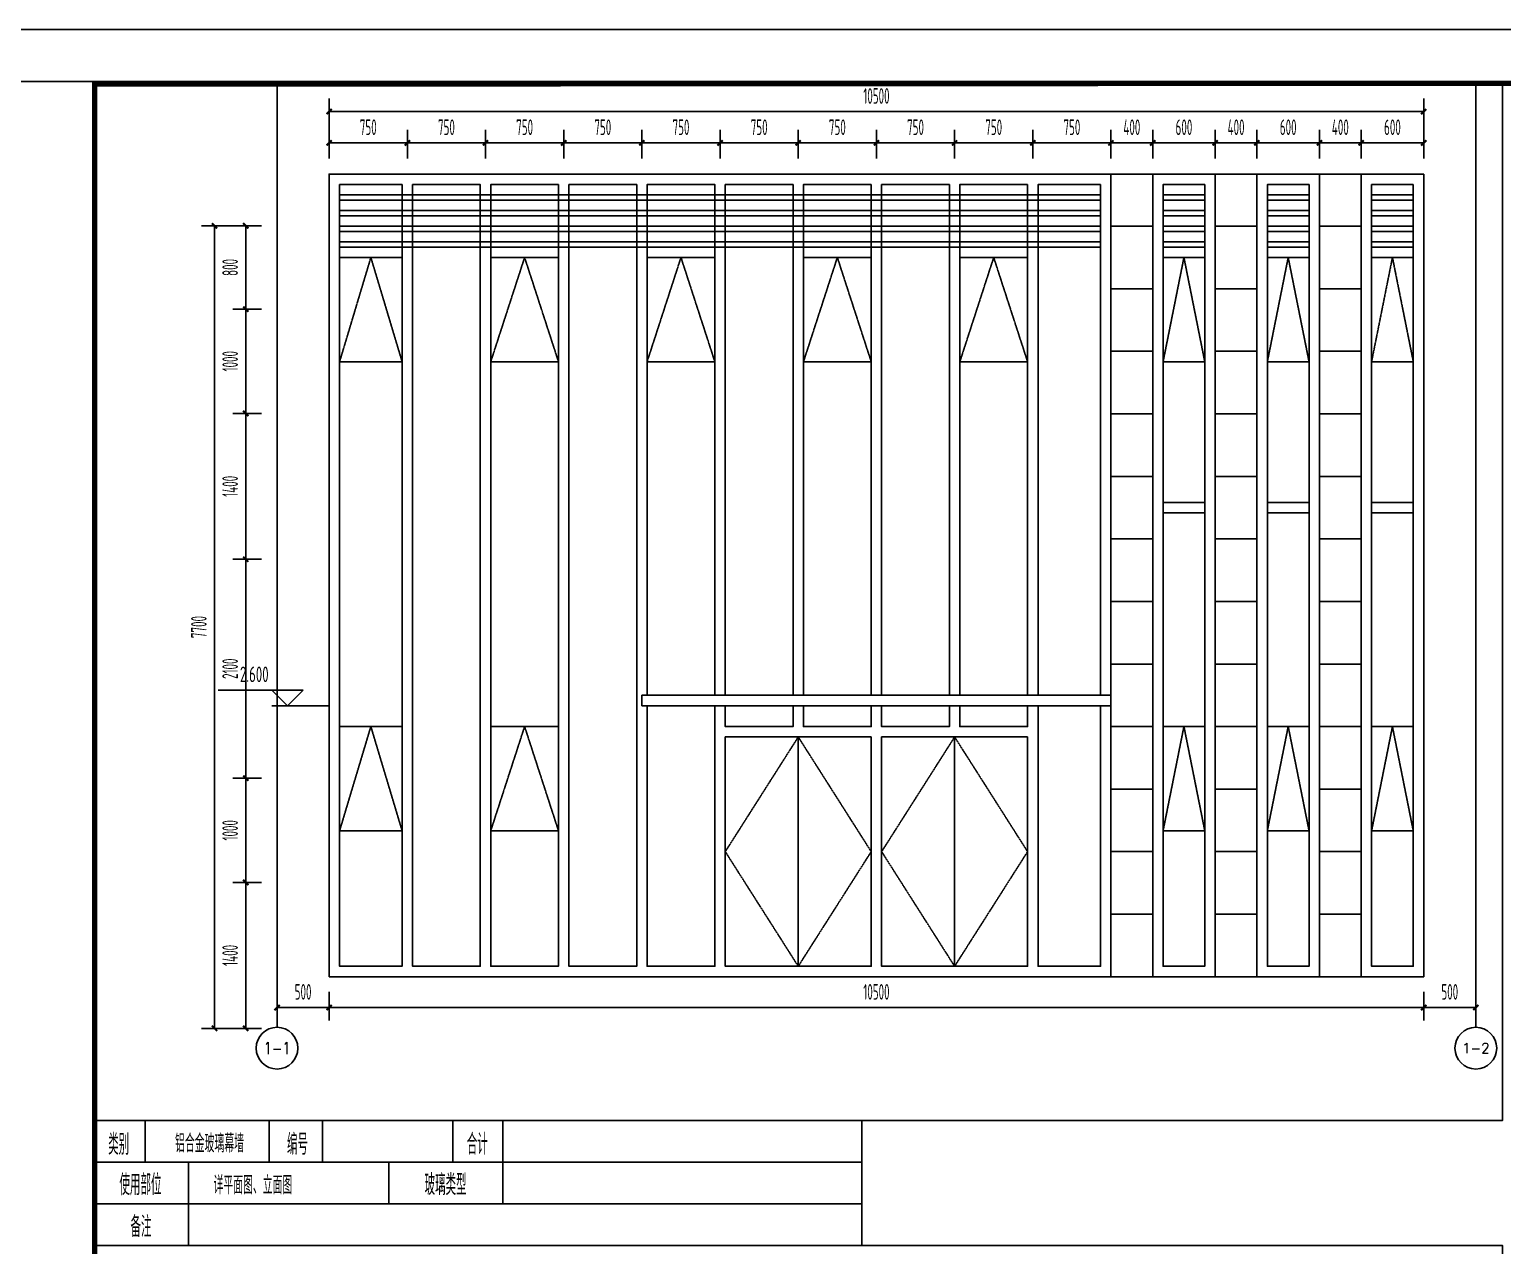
# Model space of a CAD drawing. Header units: millimetres. Extents: x 0 to 84100, y 0 to 29700.
# Drawn here: x 42675 to 56806, y 18033 to 29700 of the extents above; entities that cross this region are included whole.
import ezdxf
from ezdxf.enums import TextEntityAlignment as Align

# ---------------------------------------------------------------- set-up
doc = ezdxf.new("R2010")
doc.units = ezdxf.units.MM
doc.linetypes.add('DASH', pattern=[0.35, 0.25, -0.1])
doc.linetypes.add('DOTE', pattern=[2.42, 2, -0.2, 0.02, -0.2])
for name, color, linetype in [('A-ANNO-DIMS2', 94, 'Continuous'), ('A-ANNO-LEV1', 3, 'Continuous'), ('A-ANNO-SYMB', 3, 'Continuous'), ('A-AXIS', 1, 'Continuous'), ('A-AXIS-DIMS', 3, 'Continuous'), ('A-AXIS-TEXT', 7, 'Continuous'), ('A-DETL-LIN2', 7, 'Continuous'), ('A-ELEV-HATC', 8, 'Continuous'), ('A-FLOR-IDEN', 7, 'Continuous'), ('A-TEXT', 7, 'Continuous'), ('A-WALL-PATT', 252, 'Continuous'), ('A-WIN', 4, 'Continuous'), ('LAYER3', 7, 'Continuous'), ('TEXT', 7, 'Continuous'), ('TITLE', 15, 'Continuous')]:
    doc.layers.add(name, color=color, linetype=linetype)
doc.styles.add('_TCH_AXIS', font='COMPLEX', dxfattribs={"bigfont": 'GBCBIG'})
doc.styles.add('DIM_FONT', font='gbxwxt.shx', dxfattribs={"width": 0.6, "bigfont": 'gbhzfs.shx'})
doc.styles.add('DIM_FONT_T3', font='gbxwxt.shx', dxfattribs={"width": 0.6, "bigfont": 'gbhzfs.shx'})
doc.styles.add('GBstyle', font='gbxwxt.shx', dxfattribs={"width": 0.7, "bigfont": 'gbhzfs.shx'})
doc.dimstyles.new('DIMN50', dxfattribs={"dimscale": 0.5, "dimtxt": 300, "dimasz": 100, "dimexe": 250, "dimexo": 300, "dimgap": 150, "dimtad": 1, "dimdec": 0, "dimzin": 0, "dimdsep": 46, "dimtxsty": 'DIM_FONT', "dimblk": 'ARCHTICK', "dimcen": 0.09, "dimclrt": 7, "dimazin": 2, "dimtfac": 1, "dimtdec": 0, "dimtix": 1, "dimtmove": 2, "dimatfit": 3, "dimfxl": 1, "dimtolj": 1, "dimtzin": 0, "dimarcsym": 0})
doc.dimstyles.new('DIMN50$TCH&&50', dxfattribs={"dimtxt": 150, "dimasz": 50, "dimexe": 125, "dimexo": 150, "dimgap": 75, "dimtad": 1, "dimdec": 0, "dimzin": 0, "dimdsep": 46, "dimtxsty": 'DIM_FONT_T3', "dimblk": 'ARCHTICK', "dimcen": 0.09, "dimclrt": 7, "dimazin": 2, "dimtfac": 1, "dimtdec": 0, "dimtix": 1, "dimtmove": 2, "dimatfit": 3, "dimfxl": 1, "dimtolj": 1, "dimtzin": 0, "dimarcsym": 0})

# ---------------------------------------------------------------- blocks, each defined once
blk = doc.blocks.new('A$C3796090D')
at = {"layer": 'A-ANNO-LEV1'}
for p, q in [((815, 150), (0, 150)), ((665, 0), (515, 150)), ((665, 0), (815, 150)), ((515, 0), (1065, 0))]:
    blk.add_line(p, q, dxfattribs=at)
at = {"layer": 'A-FLOR-IDEN', "style": 'GBstyle', "width": 0.7}
blk.add_attdef('%%P0.000', (179, 226), '', height=150, dxfattribs=at)
blk = doc.blocks.new('_ArchTick')
at = {"color": 0, "linetype": 'ByBlock', "const_width": 0.4}
blk.add_lwpolyline([(-0.5, -0.5), (0.5, 0.5)], dxfattribs=at)
blk = doc.blocks.new('*D263')
at = {"layer": 'A-ANNO-DIMS2', "color": 0, "lineweight": -2, "ltscale": 10, "transparency": 16777216}
for p, q in [((44900, 21517), (44625, 21517)), ((44750, 20117), (44750, 21517)), ((44900, 20117), (44625, 20117))]:
    blk.add_line(p, q, dxfattribs=at)
at = {"layer": 'Defpoints', "color": 0, "ltscale": 10, "transparency": 16777216}
for p in [(44750, 21517), (45050, 21517), (45050, 20117)]:
    blk.add_point(p, dxfattribs=at)
at = {"layer": 'A-ANNO-DIMS2', "color": 0, "lineweight": -2, "ltscale": 10, "transparency": 16777216, "xscale": 50, "yscale": 50, "zscale": 50}
for p, rotation in [((44750, 21517), 90), ((44750, 20117), 270)]:
    blk.add_blockref('_ArchTick', p, dxfattribs=dict(at, rotation=rotation))
at = {"layer": 'A-ANNO-DIMS2', "color": 7, "ltscale": 10, "transparency": 16777216, "insert": (44600, 20817), "char_height": 150, "attachment_point": 5, "rotation": 90, "style": 'DIM_FONT'}
blk.add_mtext('\\A1;1400', dxfattribs=at)
blk = doc.blocks.new('*D264')
at = {"layer": 'A-ANNO-DIMS2', "color": 0, "lineweight": -2, "ltscale": 10, "transparency": 16777216}
for p, q in [((44900, 22517), (44625, 22517)), ((44750, 21517), (44750, 22517)), ((44900, 21517), (44625, 21517))]:
    blk.add_line(p, q, dxfattribs=at)
at = {"layer": 'Defpoints', "color": 0, "ltscale": 10, "transparency": 16777216}
for p in [(44750, 22517), (45050, 22517), (45050, 21517)]:
    blk.add_point(p, dxfattribs=at)
at = {"layer": 'A-ANNO-DIMS2', "color": 0, "lineweight": -2, "ltscale": 10, "transparency": 16777216, "xscale": 50, "yscale": 50, "zscale": 50}
for p, rotation in [((44750, 22517), 90), ((44750, 21517), 270)]:
    blk.add_blockref('_ArchTick', p, dxfattribs=dict(at, rotation=rotation))
at = {"layer": 'A-ANNO-DIMS2', "color": 7, "ltscale": 10, "transparency": 16777216, "insert": (44600, 22017), "char_height": 150, "attachment_point": 5, "rotation": 90, "style": 'DIM_FONT'}
blk.add_mtext('\\A1;1000', dxfattribs=at)
blk = doc.blocks.new('*D265')
at = {"layer": 'A-ANNO-DIMS2', "color": 0, "lineweight": -2, "ltscale": 10, "transparency": 16777216}
for p, q in [((44900, 24617), (44625, 24617)), ((44750, 22517), (44750, 24617)), ((44900, 22517), (44625, 22517))]:
    blk.add_line(p, q, dxfattribs=at)
at = {"layer": 'Defpoints', "color": 0, "ltscale": 10, "transparency": 16777216}
for p in [(44750, 24617), (45050, 24617), (45050, 22517)]:
    blk.add_point(p, dxfattribs=at)
at = {"layer": 'A-ANNO-DIMS2', "color": 0, "lineweight": -2, "ltscale": 10, "transparency": 16777216, "xscale": 50, "yscale": 50, "zscale": 50}
for p, rotation in [((44750, 24617), 90), ((44750, 22517), 270)]:
    blk.add_blockref('_ArchTick', p, dxfattribs=dict(at, rotation=rotation))
at = {"layer": 'A-ANNO-DIMS2', "color": 7, "ltscale": 10, "transparency": 16777216, "insert": (44600, 23567), "char_height": 150, "attachment_point": 5, "rotation": 90, "style": 'DIM_FONT'}
blk.add_mtext('\\A1;2100', dxfattribs=at)
blk = doc.blocks.new('*D266')
at = {"layer": 'A-ANNO-DIMS2', "color": 0, "lineweight": -2, "ltscale": 10, "transparency": 16777216}
for p, q in [((44900, 26017), (44625, 26017)), ((44750, 24617), (44750, 26017)), ((44900, 24617), (44625, 24617))]:
    blk.add_line(p, q, dxfattribs=at)
at = {"layer": 'Defpoints', "color": 0, "ltscale": 10, "transparency": 16777216}
for p in [(44750, 26017), (45050, 26017), (45050, 24617)]:
    blk.add_point(p, dxfattribs=at)
at = {"layer": 'A-ANNO-DIMS2', "color": 0, "lineweight": -2, "ltscale": 10, "transparency": 16777216, "xscale": 50, "yscale": 50, "zscale": 50}
for p, rotation in [((44750, 26017), 90), ((44750, 24617), 270)]:
    blk.add_blockref('_ArchTick', p, dxfattribs=dict(at, rotation=rotation))
at = {"layer": 'A-ANNO-DIMS2', "color": 7, "ltscale": 10, "transparency": 16777216, "insert": (44600, 25317), "char_height": 150, "attachment_point": 5, "rotation": 90, "style": 'DIM_FONT'}
blk.add_mtext('\\A1;1400', dxfattribs=at)
blk = doc.blocks.new('*D267')
at = {"layer": 'A-ANNO-DIMS2', "color": 0, "lineweight": -2, "ltscale": 10, "transparency": 16777216}
for p, q in [((44900, 27017), (44625, 27017)), ((44750, 26017), (44750, 27017)), ((44900, 26017), (44625, 26017))]:
    blk.add_line(p, q, dxfattribs=at)
at = {"layer": 'Defpoints', "color": 0, "ltscale": 10, "transparency": 16777216}
for p in [(44750, 27017), (45050, 27017), (45050, 26017)]:
    blk.add_point(p, dxfattribs=at)
at = {"layer": 'A-ANNO-DIMS2', "color": 0, "lineweight": -2, "ltscale": 10, "transparency": 16777216, "xscale": 50, "yscale": 50, "zscale": 50}
for p, rotation in [((44750, 27017), 90), ((44750, 26017), 270)]:
    blk.add_blockref('_ArchTick', p, dxfattribs=dict(at, rotation=rotation))
at = {"layer": 'A-ANNO-DIMS2', "color": 7, "ltscale": 10, "transparency": 16777216, "insert": (44600, 26517), "char_height": 150, "attachment_point": 5, "rotation": 90, "style": 'DIM_FONT'}
blk.add_mtext('\\A1;1000', dxfattribs=at)
blk = doc.blocks.new('*D268')
at = {"layer": 'A-ANNO-DIMS2', "color": 0, "lineweight": -2, "ltscale": 10, "transparency": 16777216}
for p, q in [((44900, 27817), (44625, 27817)), ((44750, 27017), (44750, 27817)), ((44900, 27017), (44625, 27017))]:
    blk.add_line(p, q, dxfattribs=at)
at = {"layer": 'Defpoints', "color": 0, "ltscale": 10, "transparency": 16777216}
for p in [(44750, 27817), (45050, 27817), (45050, 27017)]:
    blk.add_point(p, dxfattribs=at)
at = {"layer": 'A-ANNO-DIMS2', "color": 0, "lineweight": -2, "ltscale": 10, "transparency": 16777216, "xscale": 50, "yscale": 50, "zscale": 50}
for p, rotation in [((44750, 27817), 90), ((44750, 27017), 270)]:
    blk.add_blockref('_ArchTick', p, dxfattribs=dict(at, rotation=rotation))
at = {"layer": 'A-ANNO-DIMS2', "color": 7, "ltscale": 10, "transparency": 16777216, "insert": (44600, 27417), "char_height": 150, "attachment_point": 5, "rotation": 90, "style": 'DIM_FONT'}
blk.add_mtext('\\A1;800', dxfattribs=at)
blk = doc.blocks.new('*D269')
at = {"layer": 'A-ANNO-DIMS2', "color": 0, "lineweight": -2, "ltscale": 10, "transparency": 16777216}
for p, q in [((44900, 27817), (44325, 27817)), ((44450, 20117), (44450, 27817)), ((44900, 20117), (44325, 20117))]:
    blk.add_line(p, q, dxfattribs=at)
at = {"layer": 'Defpoints', "color": 0, "ltscale": 10, "transparency": 16777216}
for p in [(44450, 27817), (45050, 27817), (45050, 20117)]:
    blk.add_point(p, dxfattribs=at)
at = {"layer": 'A-ANNO-DIMS2', "color": 0, "lineweight": -2, "ltscale": 10, "transparency": 16777216, "xscale": 50, "yscale": 50, "zscale": 50}
for p, rotation in [((44450, 27817), 90), ((44450, 20117), 270)]:
    blk.add_blockref('_ArchTick', p, dxfattribs=dict(at, rotation=rotation))
at = {"layer": 'A-ANNO-DIMS2', "color": 7, "ltscale": 10, "transparency": 16777216, "insert": (44300, 23967), "char_height": 150, "attachment_point": 5, "rotation": 90, "style": 'DIM_FONT'}
blk.add_mtext('\\A1;7700', dxfattribs=at)
blk = doc.blocks.new('*D270')
at = {"layer": 'A-ANNO-DIMS2', "color": 0, "lineweight": -2, "ltscale": 10, "transparency": 16777216}
for p, q in [((55450, 28462), (55450, 28737)), ((56050, 28462), (56050, 28737)), ((56050, 28612), (55450, 28612))]:
    blk.add_line(p, q, dxfattribs=at)
at = {"layer": 'Defpoints', "color": 0, "ltscale": 10, "transparency": 16777216}
for p in [(55450, 28612), (55450, 28312), (56050, 28312)]:
    blk.add_point(p, dxfattribs=at)
at = {"layer": 'A-ANNO-DIMS2', "color": 0, "lineweight": -2, "ltscale": 10, "transparency": 16777216, "xscale": 50, "yscale": 50, "zscale": 50, "rotation": 180}
blk.add_blockref('_ArchTick', (55450, 28612), dxfattribs=at)
at = {"layer": 'A-ANNO-DIMS2', "color": 0, "lineweight": -2, "ltscale": 10, "transparency": 16777216, "xscale": 50, "yscale": 50, "zscale": 50}
blk.add_blockref('_ArchTick', (56050, 28612), dxfattribs=at)
at = {"layer": 'A-ANNO-DIMS2', "color": 7, "ltscale": 10, "transparency": 16777216, "insert": (55750, 28762), "char_height": 150, "attachment_point": 5, "style": 'DIM_FONT'}
blk.add_mtext('\\A1;600', dxfattribs=at)
blk = doc.blocks.new('*D271')
at = {"layer": 'A-ANNO-DIMS2', "color": 0, "lineweight": -2, "ltscale": 10, "transparency": 16777216}
for p, q in [((55050, 28462), (55050, 28737)), ((55450, 28462), (55450, 28737)), ((55450, 28612), (55050, 28612))]:
    blk.add_line(p, q, dxfattribs=at)
at = {"layer": 'Defpoints', "color": 0, "ltscale": 10, "transparency": 16777216}
for p in [(55050, 28612), (55050, 28312), (55450, 28312)]:
    blk.add_point(p, dxfattribs=at)
at = {"layer": 'A-ANNO-DIMS2', "color": 0, "lineweight": -2, "ltscale": 10, "transparency": 16777216, "xscale": 50, "yscale": 50, "zscale": 50, "rotation": 180}
blk.add_blockref('_ArchTick', (55050, 28612), dxfattribs=at)
at = {"layer": 'A-ANNO-DIMS2', "color": 0, "lineweight": -2, "ltscale": 10, "transparency": 16777216, "xscale": 50, "yscale": 50, "zscale": 50}
blk.add_blockref('_ArchTick', (55450, 28612), dxfattribs=at)
at = {"layer": 'A-ANNO-DIMS2', "color": 7, "ltscale": 10, "transparency": 16777216, "insert": (55250, 28762), "char_height": 150, "attachment_point": 5, "style": 'DIM_FONT'}
blk.add_mtext('\\A1;400', dxfattribs=at)
blk = doc.blocks.new('*D272')
at = {"layer": 'A-ANNO-DIMS2', "color": 0, "lineweight": -2, "ltscale": 10, "transparency": 16777216}
for p, q in [((54450, 28462), (54450, 28737)), ((55050, 28462), (55050, 28737)), ((55050, 28612), (54450, 28612))]:
    blk.add_line(p, q, dxfattribs=at)
at = {"layer": 'Defpoints', "color": 0, "ltscale": 10, "transparency": 16777216}
for p in [(54450, 28612), (54450, 28312), (55050, 28312)]:
    blk.add_point(p, dxfattribs=at)
at = {"layer": 'A-ANNO-DIMS2', "color": 0, "lineweight": -2, "ltscale": 10, "transparency": 16777216, "xscale": 50, "yscale": 50, "zscale": 50, "rotation": 180}
blk.add_blockref('_ArchTick', (54450, 28612), dxfattribs=at)
at = {"layer": 'A-ANNO-DIMS2', "color": 0, "lineweight": -2, "ltscale": 10, "transparency": 16777216, "xscale": 50, "yscale": 50, "zscale": 50}
blk.add_blockref('_ArchTick', (55050, 28612), dxfattribs=at)
at = {"layer": 'A-ANNO-DIMS2', "color": 7, "ltscale": 10, "transparency": 16777216, "insert": (54750, 28762), "char_height": 150, "attachment_point": 5, "style": 'DIM_FONT'}
blk.add_mtext('\\A1;600', dxfattribs=at)
blk = doc.blocks.new('*D273')
at = {"layer": 'A-ANNO-DIMS2', "color": 0, "lineweight": -2, "ltscale": 10, "transparency": 16777216}
for p, q in [((54050, 28462), (54050, 28737)), ((54450, 28462), (54450, 28737)), ((54450, 28612), (54050, 28612))]:
    blk.add_line(p, q, dxfattribs=at)
at = {"layer": 'Defpoints', "color": 0, "ltscale": 10, "transparency": 16777216}
for p in [(54050, 28612), (54050, 28312), (54450, 28312)]:
    blk.add_point(p, dxfattribs=at)
at = {"layer": 'A-ANNO-DIMS2', "color": 0, "lineweight": -2, "ltscale": 10, "transparency": 16777216, "xscale": 50, "yscale": 50, "zscale": 50, "rotation": 180}
blk.add_blockref('_ArchTick', (54050, 28612), dxfattribs=at)
at = {"layer": 'A-ANNO-DIMS2', "color": 0, "lineweight": -2, "ltscale": 10, "transparency": 16777216, "xscale": 50, "yscale": 50, "zscale": 50}
blk.add_blockref('_ArchTick', (54450, 28612), dxfattribs=at)
at = {"layer": 'A-ANNO-DIMS2', "color": 7, "ltscale": 10, "transparency": 16777216, "insert": (54250, 28762), "char_height": 150, "attachment_point": 5, "style": 'DIM_FONT'}
blk.add_mtext('\\A1;400', dxfattribs=at)
blk = doc.blocks.new('*D274')
at = {"layer": 'A-ANNO-DIMS2', "color": 0, "lineweight": -2, "ltscale": 10, "transparency": 16777216}
for p, q in [((53450, 28462), (53450, 28737)), ((54050, 28462), (54050, 28737)), ((54050, 28612), (53450, 28612))]:
    blk.add_line(p, q, dxfattribs=at)
at = {"layer": 'Defpoints', "color": 0, "ltscale": 10, "transparency": 16777216}
for p in [(53450, 28612), (53450, 28312), (54050, 28312)]:
    blk.add_point(p, dxfattribs=at)
at = {"layer": 'A-ANNO-DIMS2', "color": 0, "lineweight": -2, "ltscale": 10, "transparency": 16777216, "xscale": 50, "yscale": 50, "zscale": 50, "rotation": 180}
blk.add_blockref('_ArchTick', (53450, 28612), dxfattribs=at)
at = {"layer": 'A-ANNO-DIMS2', "color": 0, "lineweight": -2, "ltscale": 10, "transparency": 16777216, "xscale": 50, "yscale": 50, "zscale": 50}
blk.add_blockref('_ArchTick', (54050, 28612), dxfattribs=at)
at = {"layer": 'A-ANNO-DIMS2', "color": 7, "ltscale": 10, "transparency": 16777216, "insert": (53750, 28762), "char_height": 150, "attachment_point": 5, "style": 'DIM_FONT'}
blk.add_mtext('\\A1;600', dxfattribs=at)
blk = doc.blocks.new('*D275')
at = {"layer": 'A-ANNO-DIMS2', "color": 0, "lineweight": -2, "ltscale": 10, "transparency": 16777216}
for p, q in [((53050, 28462), (53050, 28737)), ((53450, 28462), (53450, 28737)), ((53450, 28612), (53050, 28612))]:
    blk.add_line(p, q, dxfattribs=at)
at = {"layer": 'Defpoints', "color": 0, "ltscale": 10, "transparency": 16777216}
for p in [(53050, 28612), (53050, 28312), (53450, 28312)]:
    blk.add_point(p, dxfattribs=at)
at = {"layer": 'A-ANNO-DIMS2', "color": 0, "lineweight": -2, "ltscale": 10, "transparency": 16777216, "xscale": 50, "yscale": 50, "zscale": 50, "rotation": 180}
blk.add_blockref('_ArchTick', (53050, 28612), dxfattribs=at)
at = {"layer": 'A-ANNO-DIMS2', "color": 0, "lineweight": -2, "ltscale": 10, "transparency": 16777216, "xscale": 50, "yscale": 50, "zscale": 50}
blk.add_blockref('_ArchTick', (53450, 28612), dxfattribs=at)
at = {"layer": 'A-ANNO-DIMS2', "color": 7, "ltscale": 10, "transparency": 16777216, "insert": (53250, 28762), "char_height": 150, "attachment_point": 5, "style": 'DIM_FONT'}
blk.add_mtext('\\A1;400', dxfattribs=at)
blk = doc.blocks.new('*D276')
at = {"layer": 'A-ANNO-DIMS2', "color": 0, "lineweight": -2, "ltscale": 10, "transparency": 16777216}
for p, q in [((52300, 28462), (52300, 28737)), ((53050, 28462), (53050, 28737)), ((53050, 28612), (52300, 28612))]:
    blk.add_line(p, q, dxfattribs=at)
at = {"layer": 'Defpoints', "color": 0, "ltscale": 10, "transparency": 16777216}
for p in [(52300, 28612), (52300, 28312), (53050, 28312)]:
    blk.add_point(p, dxfattribs=at)
at = {"layer": 'A-ANNO-DIMS2', "color": 0, "lineweight": -2, "ltscale": 10, "transparency": 16777216, "xscale": 50, "yscale": 50, "zscale": 50, "rotation": 180}
blk.add_blockref('_ArchTick', (52300, 28612), dxfattribs=at)
at = {"layer": 'A-ANNO-DIMS2', "color": 0, "lineweight": -2, "ltscale": 10, "transparency": 16777216, "xscale": 50, "yscale": 50, "zscale": 50}
blk.add_blockref('_ArchTick', (53050, 28612), dxfattribs=at)
at = {"layer": 'A-ANNO-DIMS2', "color": 7, "ltscale": 10, "transparency": 16777216, "insert": (52675, 28762), "char_height": 150, "attachment_point": 5, "style": 'DIM_FONT'}
blk.add_mtext('\\A1;750', dxfattribs=at)
blk = doc.blocks.new('*D277')
at = {"layer": 'A-ANNO-DIMS2', "color": 0, "lineweight": -2, "ltscale": 10, "transparency": 16777216}
for p, q in [((51550, 28462), (51550, 28737)), ((52300, 28462), (52300, 28737)), ((52300, 28612), (51550, 28612))]:
    blk.add_line(p, q, dxfattribs=at)
at = {"layer": 'Defpoints', "color": 0, "ltscale": 10, "transparency": 16777216}
for p in [(51550, 28612), (51550, 28312), (52300, 28312)]:
    blk.add_point(p, dxfattribs=at)
at = {"layer": 'A-ANNO-DIMS2', "color": 0, "lineweight": -2, "ltscale": 10, "transparency": 16777216, "xscale": 50, "yscale": 50, "zscale": 50, "rotation": 180}
blk.add_blockref('_ArchTick', (51550, 28612), dxfattribs=at)
at = {"layer": 'A-ANNO-DIMS2', "color": 0, "lineweight": -2, "ltscale": 10, "transparency": 16777216, "xscale": 50, "yscale": 50, "zscale": 50}
blk.add_blockref('_ArchTick', (52300, 28612), dxfattribs=at)
at = {"layer": 'A-ANNO-DIMS2', "color": 7, "ltscale": 10, "transparency": 16777216, "insert": (51925, 28762), "char_height": 150, "attachment_point": 5, "style": 'DIM_FONT'}
blk.add_mtext('\\A1;750', dxfattribs=at)
blk = doc.blocks.new('*D278')
at = {"layer": 'A-ANNO-DIMS2', "color": 0, "lineweight": -2, "ltscale": 10, "transparency": 16777216}
for p, q in [((50800, 28462), (50800, 28737)), ((51550, 28462), (51550, 28737)), ((51550, 28612), (50800, 28612))]:
    blk.add_line(p, q, dxfattribs=at)
at = {"layer": 'Defpoints', "color": 0, "ltscale": 10, "transparency": 16777216}
for p in [(50800, 28612), (50800, 28312), (51550, 28312)]:
    blk.add_point(p, dxfattribs=at)
at = {"layer": 'A-ANNO-DIMS2', "color": 0, "lineweight": -2, "ltscale": 10, "transparency": 16777216, "xscale": 50, "yscale": 50, "zscale": 50, "rotation": 180}
blk.add_blockref('_ArchTick', (50800, 28612), dxfattribs=at)
at = {"layer": 'A-ANNO-DIMS2', "color": 0, "lineweight": -2, "ltscale": 10, "transparency": 16777216, "xscale": 50, "yscale": 50, "zscale": 50}
blk.add_blockref('_ArchTick', (51550, 28612), dxfattribs=at)
at = {"layer": 'A-ANNO-DIMS2', "color": 7, "ltscale": 10, "transparency": 16777216, "insert": (51175, 28762), "char_height": 150, "attachment_point": 5, "style": 'DIM_FONT'}
blk.add_mtext('\\A1;750', dxfattribs=at)
blk = doc.blocks.new('*D279')
at = {"layer": 'A-ANNO-DIMS2', "color": 0, "lineweight": -2, "ltscale": 10, "transparency": 16777216}
for p, q in [((50050, 28462), (50050, 28737)), ((50800, 28462), (50800, 28737)), ((50800, 28612), (50050, 28612))]:
    blk.add_line(p, q, dxfattribs=at)
at = {"layer": 'Defpoints', "color": 0, "ltscale": 10, "transparency": 16777216}
for p in [(50050, 28612), (50050, 28312), (50800, 28312)]:
    blk.add_point(p, dxfattribs=at)
at = {"layer": 'A-ANNO-DIMS2', "color": 0, "lineweight": -2, "ltscale": 10, "transparency": 16777216, "xscale": 50, "yscale": 50, "zscale": 50, "rotation": 180}
blk.add_blockref('_ArchTick', (50050, 28612), dxfattribs=at)
at = {"layer": 'A-ANNO-DIMS2', "color": 0, "lineweight": -2, "ltscale": 10, "transparency": 16777216, "xscale": 50, "yscale": 50, "zscale": 50}
blk.add_blockref('_ArchTick', (50800, 28612), dxfattribs=at)
at = {"layer": 'A-ANNO-DIMS2', "color": 7, "ltscale": 10, "transparency": 16777216, "insert": (50425, 28762), "char_height": 150, "attachment_point": 5, "style": 'DIM_FONT'}
blk.add_mtext('\\A1;750', dxfattribs=at)
blk = doc.blocks.new('*D280')
at = {"layer": 'A-ANNO-DIMS2', "color": 0, "lineweight": -2, "ltscale": 10, "transparency": 16777216}
for p, q in [((49300, 28462), (49300, 28737)), ((50050, 28462), (50050, 28737)), ((50050, 28612), (49300, 28612))]:
    blk.add_line(p, q, dxfattribs=at)
at = {"layer": 'Defpoints', "color": 0, "ltscale": 10, "transparency": 16777216}
for p in [(49300, 28612), (49300, 28312), (50050, 28312)]:
    blk.add_point(p, dxfattribs=at)
at = {"layer": 'A-ANNO-DIMS2', "color": 0, "lineweight": -2, "ltscale": 10, "transparency": 16777216, "xscale": 50, "yscale": 50, "zscale": 50, "rotation": 180}
blk.add_blockref('_ArchTick', (49300, 28612), dxfattribs=at)
at = {"layer": 'A-ANNO-DIMS2', "color": 0, "lineweight": -2, "ltscale": 10, "transparency": 16777216, "xscale": 50, "yscale": 50, "zscale": 50}
blk.add_blockref('_ArchTick', (50050, 28612), dxfattribs=at)
at = {"layer": 'A-ANNO-DIMS2', "color": 7, "ltscale": 10, "transparency": 16777216, "insert": (49675, 28762), "char_height": 150, "attachment_point": 5, "style": 'DIM_FONT'}
blk.add_mtext('\\A1;750', dxfattribs=at)
blk = doc.blocks.new('*D281')
at = {"layer": 'A-ANNO-DIMS2', "color": 0, "lineweight": -2, "ltscale": 10, "transparency": 16777216}
for p, q in [((48550, 28462), (48550, 28737)), ((49300, 28462), (49300, 28737)), ((49300, 28612), (48550, 28612))]:
    blk.add_line(p, q, dxfattribs=at)
at = {"layer": 'Defpoints', "color": 0, "ltscale": 10, "transparency": 16777216}
for p in [(48550, 28612), (48550, 28312), (49300, 28312)]:
    blk.add_point(p, dxfattribs=at)
at = {"layer": 'A-ANNO-DIMS2', "color": 0, "lineweight": -2, "ltscale": 10, "transparency": 16777216, "xscale": 50, "yscale": 50, "zscale": 50, "rotation": 180}
blk.add_blockref('_ArchTick', (48550, 28612), dxfattribs=at)
at = {"layer": 'A-ANNO-DIMS2', "color": 0, "lineweight": -2, "ltscale": 10, "transparency": 16777216, "xscale": 50, "yscale": 50, "zscale": 50}
blk.add_blockref('_ArchTick', (49300, 28612), dxfattribs=at)
at = {"layer": 'A-ANNO-DIMS2', "color": 7, "ltscale": 10, "transparency": 16777216, "insert": (48925, 28762), "char_height": 150, "attachment_point": 5, "style": 'DIM_FONT'}
blk.add_mtext('\\A1;750', dxfattribs=at)
blk = doc.blocks.new('*D282')
at = {"layer": 'A-ANNO-DIMS2', "color": 0, "lineweight": -2, "ltscale": 10, "transparency": 16777216}
for p, q in [((47800, 28462), (47800, 28737)), ((48550, 28462), (48550, 28737)), ((48550, 28612), (47800, 28612))]:
    blk.add_line(p, q, dxfattribs=at)
at = {"layer": 'Defpoints', "color": 0, "ltscale": 10, "transparency": 16777216}
for p in [(47800, 28612), (47800, 28312), (48550, 28312)]:
    blk.add_point(p, dxfattribs=at)
at = {"layer": 'A-ANNO-DIMS2', "color": 0, "lineweight": -2, "ltscale": 10, "transparency": 16777216, "xscale": 50, "yscale": 50, "zscale": 50, "rotation": 180}
blk.add_blockref('_ArchTick', (47800, 28612), dxfattribs=at)
at = {"layer": 'A-ANNO-DIMS2', "color": 0, "lineweight": -2, "ltscale": 10, "transparency": 16777216, "xscale": 50, "yscale": 50, "zscale": 50}
blk.add_blockref('_ArchTick', (48550, 28612), dxfattribs=at)
at = {"layer": 'A-ANNO-DIMS2', "color": 7, "ltscale": 10, "transparency": 16777216, "insert": (48175, 28762), "char_height": 150, "attachment_point": 5, "style": 'DIM_FONT'}
blk.add_mtext('\\A1;750', dxfattribs=at)
blk = doc.blocks.new('*D283')
at = {"layer": 'A-ANNO-DIMS2', "color": 0, "lineweight": -2, "ltscale": 10, "transparency": 16777216}
for p, q in [((47050, 28462), (47050, 28737)), ((47800, 28462), (47800, 28737)), ((47800, 28612), (47050, 28612))]:
    blk.add_line(p, q, dxfattribs=at)
at = {"layer": 'Defpoints', "color": 0, "ltscale": 10, "transparency": 16777216}
for p in [(47050, 28612), (47050, 28312), (47800, 28312)]:
    blk.add_point(p, dxfattribs=at)
at = {"layer": 'A-ANNO-DIMS2', "color": 0, "lineweight": -2, "ltscale": 10, "transparency": 16777216, "xscale": 50, "yscale": 50, "zscale": 50, "rotation": 180}
blk.add_blockref('_ArchTick', (47050, 28612), dxfattribs=at)
at = {"layer": 'A-ANNO-DIMS2', "color": 0, "lineweight": -2, "ltscale": 10, "transparency": 16777216, "xscale": 50, "yscale": 50, "zscale": 50}
blk.add_blockref('_ArchTick', (47800, 28612), dxfattribs=at)
at = {"layer": 'A-ANNO-DIMS2', "color": 7, "ltscale": 10, "transparency": 16777216, "insert": (47425, 28762), "char_height": 150, "attachment_point": 5, "style": 'DIM_FONT'}
blk.add_mtext('\\A1;750', dxfattribs=at)
blk = doc.blocks.new('*D284')
at = {"layer": 'A-ANNO-DIMS2', "color": 0, "lineweight": -2, "ltscale": 10, "transparency": 16777216}
for p, q in [((46300, 28462), (46300, 28737)), ((47050, 28462), (47050, 28737)), ((47050, 28612), (46300, 28612))]:
    blk.add_line(p, q, dxfattribs=at)
at = {"layer": 'Defpoints', "color": 0, "ltscale": 10, "transparency": 16777216}
for p in [(46300, 28612), (46300, 28312), (47050, 28312)]:
    blk.add_point(p, dxfattribs=at)
at = {"layer": 'A-ANNO-DIMS2', "color": 0, "lineweight": -2, "ltscale": 10, "transparency": 16777216, "xscale": 50, "yscale": 50, "zscale": 50, "rotation": 180}
blk.add_blockref('_ArchTick', (46300, 28612), dxfattribs=at)
at = {"layer": 'A-ANNO-DIMS2', "color": 0, "lineweight": -2, "ltscale": 10, "transparency": 16777216, "xscale": 50, "yscale": 50, "zscale": 50}
blk.add_blockref('_ArchTick', (47050, 28612), dxfattribs=at)
at = {"layer": 'A-ANNO-DIMS2', "color": 7, "ltscale": 10, "transparency": 16777216, "insert": (46675, 28762), "char_height": 150, "attachment_point": 5, "style": 'DIM_FONT'}
blk.add_mtext('\\A1;750', dxfattribs=at)
blk = doc.blocks.new('*D285')
at = {"layer": 'A-ANNO-DIMS2', "color": 0, "lineweight": -2, "ltscale": 10, "transparency": 16777216}
for p, q in [((45550, 28462), (45550, 28737)), ((46300, 28462), (46300, 28737)), ((46300, 28612), (45550, 28612))]:
    blk.add_line(p, q, dxfattribs=at)
at = {"layer": 'Defpoints', "color": 0, "ltscale": 10, "transparency": 16777216}
for p in [(45550, 28612), (45550, 28312), (46300, 28312)]:
    blk.add_point(p, dxfattribs=at)
at = {"layer": 'A-ANNO-DIMS2', "color": 0, "lineweight": -2, "ltscale": 10, "transparency": 16777216, "xscale": 50, "yscale": 50, "zscale": 50, "rotation": 180}
blk.add_blockref('_ArchTick', (45550, 28612), dxfattribs=at)
at = {"layer": 'A-ANNO-DIMS2', "color": 0, "lineweight": -2, "ltscale": 10, "transparency": 16777216, "xscale": 50, "yscale": 50, "zscale": 50}
blk.add_blockref('_ArchTick', (46300, 28612), dxfattribs=at)
at = {"layer": 'A-ANNO-DIMS2', "color": 7, "ltscale": 10, "transparency": 16777216, "insert": (45925, 28762), "char_height": 150, "attachment_point": 5, "style": 'DIM_FONT'}
blk.add_mtext('\\A1;750', dxfattribs=at)
blk = doc.blocks.new('*D286')
at = {"layer": 'A-ANNO-DIMS2', "color": 0, "lineweight": -2, "ltscale": 10, "transparency": 16777216}
for p, q in [((45550, 28462), (45550, 29037)), ((56050, 28462), (56050, 29037)), ((56050, 28912), (45550, 28912))]:
    blk.add_line(p, q, dxfattribs=at)
at = {"layer": 'Defpoints', "color": 0, "ltscale": 10, "transparency": 16777216}
for p in [(45550, 28912), (45550, 28312), (56050, 28312)]:
    blk.add_point(p, dxfattribs=at)
at = {"layer": 'A-ANNO-DIMS2', "color": 0, "lineweight": -2, "ltscale": 10, "transparency": 16777216, "xscale": 50, "yscale": 50, "zscale": 50, "rotation": 180}
blk.add_blockref('_ArchTick', (45550, 28912), dxfattribs=at)
at = {"layer": 'A-ANNO-DIMS2', "color": 0, "lineweight": -2, "ltscale": 10, "transparency": 16777216, "xscale": 50, "yscale": 50, "zscale": 50}
blk.add_blockref('_ArchTick', (56050, 28912), dxfattribs=at)
at = {"layer": 'A-ANNO-DIMS2', "color": 7, "ltscale": 10, "transparency": 16777216, "insert": (50800, 29062), "char_height": 150, "attachment_point": 5, "style": 'DIM_FONT'}
blk.add_mtext('\\A1;10500', dxfattribs=at)
blk = doc.blocks.new('MQBS')
at = {"layer": 'A-ANNO-SYMB'}
for p, q in [((0, 2400), (14720, 2400)), ((0, 2400), (0, 0)), ((14720, 2400), (14720, 0)), ((0, 0), (14720, 0))]:
    blk.add_line(p, q, dxfattribs=at)
at = {"layer": 'LAYER3'}
for p, q in [((968, 2400), (968, 1600)), ((3350, 1600), (3350, 2400)), ((4373, 1600), (4373, 2400)), ((6874, 1600), (6874, 2400)), ((7833, 1599), (7833, 2400)), ((0, 1600), (14720, 1600)), ((1800, 1600), (1800, 800)), ((5642, 800), (5642, 1600)), ((7833, 1600), (7833, 800)), ((0, 800), (14720, 800)), ((1800, 800), (1800, 0))]:
    blk.add_line(p, q, dxfattribs=at)
at = {"layer": 'A-TEXT', "style": 'GBstyle', "width": 0.6}
for s, p in [('铝合金玻璃幕墙', (2205, 1785)), ('详平面图、立面图', (3037, 985))]:
    blk.add_text(s, height=350, dxfattribs=at).set_placement(p, align=Align.CENTER)
at = {"layer": 'TEXT', "color": 3, "style": 'GBstyle', "width": 0.7}
for s, p in [('类别', (461, 1742)), ('编号', (3893, 1742)), ('合计', (7342, 1742)), ('使用部位', (879, 967)), ('玻璃类型', (6734, 967)), ('备注', (890, 161))]:
    blk.add_text(s, height=400, dxfattribs=at).set_placement(p, align=Align.CENTER)
blk = doc.blocks.new('备注2')
at = {"layer": 'TITLE'}
blk.add_lwpolyline([(560286, 307510), (562036, 307510), (562036, 250110), (560286, 250110)], close=True, dxfattribs=at)
blk = doc.blocks.new('A1')
at = {"layer": 'TITLE'}
for points in [[(0, 0), (0, 59400), (-84100, 59400), (-84100, 0)], [(-81600, 58350), (-950, 58450), (-950, 950), (-81600, 1000)], [(-81600, 58350), (-1050, 58350), (-1050, 1050), (-81600, 1000)]]:
    blk.add_lwpolyline(points, close=True, dxfattribs=at)
at = {"layer": 'TITLE', "const_width": 100}
blk.add_lwpolyline([(-1000, 58400), (-81600, 58350), (-81600, 1000), (-1000, 1000)], close=True, dxfattribs=at)
at = {"layer": 'TITLE'}
blk.add_blockref('备注2', (-643636, -249110), dxfattribs=at)
blk = doc.blocks.new('*D372')
at = {"layer": 'A-ANNO-DIMS2', "color": 0, "lineweight": -2, "ltscale": 10, "transparency": 16777216}
for p, q in [((45050, 20467), (45050, 20192)), ((45550, 20467), (45550, 20192)), ((45050, 20317), (45550, 20317))]:
    blk.add_line(p, q, dxfattribs=at)
at = {"layer": 'Defpoints', "color": 0, "ltscale": 10, "transparency": 16777216}
for p in [(45050, 20617), (45550, 20617), (45550, 20317)]:
    blk.add_point(p, dxfattribs=at)
at = {"layer": 'A-ANNO-DIMS2', "color": 0, "lineweight": -2, "ltscale": 10, "transparency": 16777216, "xscale": 50, "yscale": 50, "zscale": 50, "rotation": 180}
blk.add_blockref('_ArchTick', (45050, 20317), dxfattribs=at)
at = {"layer": 'A-ANNO-DIMS2', "color": 0, "lineweight": -2, "ltscale": 10, "transparency": 16777216, "xscale": 50, "yscale": 50, "zscale": 50}
blk.add_blockref('_ArchTick', (45550, 20317), dxfattribs=at)
at = {"layer": 'A-ANNO-DIMS2', "color": 7, "ltscale": 10, "transparency": 16777216, "insert": (45300, 20467), "char_height": 150, "attachment_point": 5, "style": 'DIM_FONT_T3'}
blk.add_mtext('\\A1;500', dxfattribs=at)
blk = doc.blocks.new('*D373')
at = {"layer": 'A-ANNO-DIMS2', "color": 0, "lineweight": -2, "ltscale": 10, "transparency": 16777216}
for p, q in [((45550, 20467), (45550, 20192)), ((56050, 20467), (56050, 20192)), ((45550, 20317), (56050, 20317))]:
    blk.add_line(p, q, dxfattribs=at)
at = {"layer": 'Defpoints', "color": 0, "ltscale": 10, "transparency": 16777216}
for p in [(45550, 20617), (56050, 20617), (56050, 20317)]:
    blk.add_point(p, dxfattribs=at)
at = {"layer": 'A-ANNO-DIMS2', "color": 0, "lineweight": -2, "ltscale": 10, "transparency": 16777216, "xscale": 50, "yscale": 50, "zscale": 50, "rotation": 180}
blk.add_blockref('_ArchTick', (45550, 20317), dxfattribs=at)
at = {"layer": 'A-ANNO-DIMS2', "color": 0, "lineweight": -2, "ltscale": 10, "transparency": 16777216, "xscale": 50, "yscale": 50, "zscale": 50}
blk.add_blockref('_ArchTick', (56050, 20317), dxfattribs=at)
at = {"layer": 'A-ANNO-DIMS2', "color": 7, "ltscale": 10, "transparency": 16777216, "insert": (50800, 20467), "char_height": 150, "attachment_point": 5, "style": 'DIM_FONT_T3'}
blk.add_mtext('\\A1;10500', dxfattribs=at)
blk = doc.blocks.new('*D374')
at = {"layer": 'A-ANNO-DIMS2', "color": 0, "lineweight": -2, "ltscale": 10, "transparency": 16777216}
for p, q in [((56050, 20467), (56050, 20192)), ((56550, 20467), (56550, 20192)), ((56050, 20317), (56550, 20317))]:
    blk.add_line(p, q, dxfattribs=at)
at = {"layer": 'Defpoints', "color": 0, "ltscale": 10, "transparency": 16777216}
for p in [(56050, 20617), (56550, 20617), (56550, 20317)]:
    blk.add_point(p, dxfattribs=at)
at = {"layer": 'A-ANNO-DIMS2', "color": 0, "lineweight": -2, "ltscale": 10, "transparency": 16777216, "xscale": 50, "yscale": 50, "zscale": 50, "rotation": 180}
blk.add_blockref('_ArchTick', (56050, 20317), dxfattribs=at)
at = {"layer": 'A-ANNO-DIMS2', "color": 0, "lineweight": -2, "ltscale": 10, "transparency": 16777216, "xscale": 50, "yscale": 50, "zscale": 50}
blk.add_blockref('_ArchTick', (56550, 20317), dxfattribs=at)
at = {"layer": 'A-ANNO-DIMS2', "color": 7, "ltscale": 10, "transparency": 16777216, "insert": (56300, 20467), "char_height": 150, "attachment_point": 5, "style": 'DIM_FONT_T3'}
blk.add_mtext('\\A1;500', dxfattribs=at)

msp = doc.modelspace()

# ---------------------------------------------------------------- linework, layer by layer
at = {"layer": 'A-AXIS', "linetype": 'DOTE', "ltscale": 5}
for p, q in [((45050, 21136), (45050, 29200)), ((56550, 21136), (56550, 29200))]:
    msp.add_line(p, q, dxfattribs=at)
at = {"layer": 'A-AXIS-DIMS'}
for p, q in [((45050, 21136), (45050, 20126.9)), ((56550, 21136), (56550, 20126.9))]:
    msp.add_line(p, q, dxfattribs=at)
for centre in [(45050, 19926.9), (56550, 19926.9)]:
    msp.add_circle(centre, 200, dxfattribs=at)
at = {"layer": 'A-DETL-LIN2'}
for points in [[(43300, 29200), (56806.2, 29200), (56806.2, 19233.3), (43300, 19233.3)], [(43300, 18033.3), (56806.2, 18033.3), (56806.2, 7556.2), (43300, 7556.2)]]:
    msp.add_lwpolyline(points, close=True, dxfattribs=at)
at = {"layer": 'A-ELEV-HATC'}
for p, q in [((53450, 28312.3), (53050, 28312.3)), ((54450, 28312.3), (54050, 28312.3)), ((55450, 28312.3), (55050, 28312.3)), ((53450, 27812.3), (53050, 27812.3)), ((54450, 27812.3), (54050, 27812.3)), ((55450, 27812.3), (55050, 27812.3)), ((53450, 27212.3), (53050, 27212.3)), ((54450, 27212.3), (54050, 27212.3)), ((55450, 27212.3), (55050, 27212.3)), ((53450, 26612.3), (53050, 26612.3)), ((54450, 26612.3), (54050, 26612.3)), ((55450, 26612.3), (55050, 26612.3)), ((53450, 26012.3), (53050, 26012.3)), ((54450, 26012.3), (54050, 26012.3)), ((55450, 26012.3), (55050, 26012.3)), ((53450, 25412.3), (53050, 25412.3)), ((54450, 25412.3), (54050, 25412.3)), ((55450, 25412.3), (55050, 25412.3)), ((53450, 24812.3), (53050, 24812.3)), ((54450, 24812.3), (54050, 24812.3)), ((55450, 24812.3), (55050, 24812.3)), ((53450, 24212.3), (53050, 24212.3)), ((54450, 24212.3), (54050, 24212.3)), ((55450, 24212.3), (55050, 24212.3)), ((53450, 23612.3), (53050, 23612.3)), ((54450, 23612.3), (54050, 23612.3)), ((55450, 23612.3), (55050, 23612.3)), ((53450, 23012.3), (53050, 23012.3)), ((54450, 23012.3), (54050, 23012.3)), ((55450, 23012.3), (55050, 23012.3)), ((53450, 22412.3), (53050, 22412.3)), ((54450, 22412.3), (54050, 22412.3)), ((55450, 22412.3), (55050, 22412.3)), ((53450, 21812.3), (53050, 21812.3)), ((54450, 21812.3), (54050, 21812.3)), ((55450, 21812.3), (55050, 21812.3)), ((53450, 21212.3), (53050, 21212.3)), ((54450, 21212.3), (54050, 21212.3)), ((55450, 21212.3), (55050, 21212.3)), ((53450, 20612.3), (53050, 20612.3)), ((54450, 20612.3), (54050, 20612.3)), ((55450, 20612.3), (55050, 20612.3))]:
    msp.add_line(p, q, dxfattribs=at)
at = {"layer": 'A-WIN'}
for p, q in [((53950, 25162.3), (53550, 25162.3)), ((54950, 25162.3), (54550, 25162.3)), ((55950, 25162.3), (55550, 25162.3)), ((53950, 25062.3), (53550, 25062.3)), ((54950, 25062.3), (54550, 25062.3)), ((55950, 25062.3), (55550, 25062.3)), ((50050, 22912.3), (50050, 20712.3)), ((51550, 22912.3), (51550, 20712.3))]:
    msp.add_line(p, q, dxfattribs=at)
for points in [[(45550, 20612.3), (53050, 20612.3), (53050, 28312.3), (45550, 28312.3), (45550, 20612.3)], [(46250, 23312.3), (46250, 28212.3), (45650, 28212.3), (45650, 23312.3), (45650, 20712.3), (46250, 20712.3), (46250, 23312.3)], [(46350, 23312.3), (46350, 20712.3), (47000, 20712.3), (47000, 23312.3), (47000, 28212.3), (46350, 28212.3), (46350, 23312.3)], [(47100, 23312.3), (47100, 20712.3), (47750, 20712.3), (47750, 23312.3), (47750, 28212.3), (47100, 28212.3), (47100, 23312.3)], [(49250, 23312.3), (49250, 28212.3), (48600, 28212.3), (48600, 23312.3)], [(50000, 23312.3), (50000, 28212.3), (49350, 28212.3), (49350, 23312.3)], [(48600, 23212.3), (48600, 20712.3), (49250, 20712.3), (49250, 23212.3)], [(49350, 23212.3), (49350, 23012.3), (50000, 23012.3), (50000, 23212.3)], [(50100, 23212.3), (50100, 23012.3), (50750, 23012.3), (50750, 23212.3)], [(50850, 23212.3), (50850, 23012.3), (51500, 23012.3), (51500, 23212.3)], [(51600, 23212.3), (51600, 23012.3), (52250, 23012.3), (52250, 23212.3)], [(52350, 23212.3), (52350, 20712.3), (52950, 20712.3), (52950, 23212.3)]]:
    msp.add_lwpolyline(points, dxfattribs=at)
for points in [[(54050, 28312.3), (53450, 28312.3), (53450, 20612.3), (54050, 20612.3)], [(55050, 28312.3), (54450, 28312.3), (54450, 20612.3), (55050, 20612.3)], [(56050, 28312.3), (55450, 28312.3), (55450, 20612.3), (56050, 20612.3)], [(47850, 23212.3), (47850, 20712.3), (48500, 20712.3), (48500, 23212.3), (48500, 28212.3), (47850, 28212.3)], [(50750, 28212.3), (50100, 28212.3), (50100, 23312.3), (50750, 23312.3)], [(51500, 28212.3), (50850, 28212.3), (50850, 23312.3), (51500, 23312.3)], [(52250, 28212.3), (51600, 28212.3), (51600, 23312.3), (52250, 23312.3)], [(52950, 28212.3), (52350, 28212.3), (52350, 23312.3), (52950, 23312.3)], [(53950, 28212.3), (53550, 28212.3), (53550, 20712.3), (53950, 20712.3)], [(54950, 28212.3), (54550, 28212.3), (54550, 20712.3), (54950, 20712.3)], [(55950, 28212.3), (55550, 28212.3), (55550, 20712.3), (55950, 20712.3)], [(52950, 28112.3), (45650, 28112.3), (45650, 28062.3), (52950, 28062.3)], [(53950, 28112.3), (53550, 28112.3), (53550, 28062.3), (53950, 28062.3)], [(54950, 28112.3), (54550, 28112.3), (54550, 28062.3), (54950, 28062.3)], [(55950, 28112.3), (55550, 28112.3), (55550, 28062.3), (55950, 28062.3)], [(52950, 27962.3), (45650, 27962.3), (45650, 27912.3), (52950, 27912.3)], [(53950, 27962.3), (53550, 27962.3), (53550, 27912.3), (53950, 27912.3)], [(54950, 27962.3), (54550, 27962.3), (54550, 27912.3), (54950, 27912.3)], [(55950, 27962.3), (55550, 27962.3), (55550, 27912.3), (55950, 27912.3)], [(52950, 27812.3), (45650, 27812.3), (45650, 27762.3), (52950, 27762.3)], [(53950, 27812.3), (53550, 27812.3), (53550, 27762.3), (53950, 27762.3)], [(54950, 27812.3), (54550, 27812.3), (54550, 27762.3), (54950, 27762.3)], [(55950, 27812.3), (55550, 27812.3), (55550, 27762.3), (55950, 27762.3)], [(52950, 27662.3), (45650, 27662.3), (45650, 27612.3), (52950, 27612.3)], [(53950, 27662.3), (53550, 27662.3), (53550, 27612.3), (53950, 27612.3)], [(54950, 27662.3), (54550, 27662.3), (54550, 27612.3), (54950, 27612.3)], [(55950, 27662.3), (55550, 27662.3), (55550, 27612.3), (55950, 27612.3)], [(46250, 27512.3), (45650, 27512.3), (45650, 26512.3), (46250, 26512.3)], [(47750, 27512.3), (47100, 27512.3), (47100, 26512.3), (47750, 26512.3)], [(49250, 27512.3), (48600, 27512.3), (48600, 26512.3), (49250, 26512.3)], [(50750, 27512.3), (50100, 27512.3), (50100, 26512.3), (50750, 26512.3)], [(52250, 27512.3), (51600, 27512.3), (51600, 26512.3), (52250, 26512.3)], [(53950, 27512.3), (53550, 27512.3), (53550, 26512.3), (53950, 26512.3)], [(54950, 27512.3), (54550, 27512.3), (54550, 26512.3), (54950, 26512.3)], [(55950, 27512.3), (55550, 27512.3), (55550, 26512.3), (55950, 26512.3)], [(53050, 23312.3), (48550, 23312.3), (48550, 23212.3), (53050, 23212.3)], [(46250, 23012.3), (45650, 23012.3), (45650, 22012.3), (46250, 22012.3)], [(47750, 23012.3), (47100, 23012.3), (47100, 22012.3), (47750, 22012.3)], [(50750, 22912.3), (49350, 22912.3), (49350, 20712.3), (50750, 20712.3)], [(52250, 22912.3), (50850, 22912.3), (50850, 20712.3), (52250, 20712.3)], [(53950, 23012.3), (53550, 23012.3), (53550, 22012.3), (53950, 22012.3)], [(54950, 23012.3), (54550, 23012.3), (54550, 22012.3), (54950, 22012.3)], [(55950, 23012.3), (55550, 23012.3), (55550, 22012.3), (55950, 22012.3)]]:
    msp.add_lwpolyline(points, close=True, dxfattribs=at)
at = {"layer": 'A-WIN', "linetype": 'DASH'}
for points in [[(46250, 26512.3), (45950, 27512.3), (45650, 26512.3)], [(47750, 26512.3), (47425, 27512.3), (47100, 26512.3)], [(49250, 26512.3), (48925, 27512.3), (48600, 26512.3)], [(50750, 26512.3), (50425, 27512.3), (50100, 26512.3)], [(52250, 26512.3), (51925, 27512.3), (51600, 26512.3)], [(53950, 26512.3), (53750, 27512.3), (53550, 26512.3)], [(54950, 26512.3), (54750, 27512.3), (54550, 26512.3)], [(55950, 26512.3), (55750, 27512.3), (55550, 26512.3)], [(46250, 22012.3), (45950, 23012.3), (45650, 22012.3)], [(47750, 22012.3), (47425, 23012.3), (47100, 22012.3)], [(50050, 22912.3), (50750, 21812.3), (50050, 20712.3), (49350, 21812.3), (50050, 22912.3)], [(51550, 22912.3), (52250, 21812.3), (51550, 20712.3), (50850, 21812.3), (51550, 22912.3)], [(53950, 22012.3), (53750, 23012.3), (53550, 22012.3)], [(54950, 22012.3), (54750, 23012.3), (54550, 22012.3)], [(55950, 22012.3), (55750, 23012.3), (55550, 22012.3)]]:
    msp.add_lwpolyline(points, dxfattribs=at)

# ---------------------------------------------------------------- block references
at = {"layer": 'A-ANNO-LEV1'}
ref = msp.add_blockref('A$C3796090D', (44485.5, 23212.3), dxfattribs=at)
ref.add_attrib('%%P0.000', '2.600', (44694.4, 23438.4), dxfattribs={"layer": 'A-FLOR-IDEN', "height": 150, "style": 'GBstyle', "width": 0.7})
at = {"layer": 'A-WALL-PATT', "xscale": 0.5, "yscale": 0.5, "zscale": 0.5}
msp.add_blockref('MQBS', (43300, 18033.3), dxfattribs=at)
at = {"layer": 'TITLE', "xscale": 0.5, "yscale": 0.5, "zscale": 0.5}
msp.add_blockref('A1', (84100, 0), dxfattribs=at)

# ---------------------------------------------------------------- texts
at = {"layer": 'A-AXIS-TEXT', "style": '_TCH_AXIS'}
for s, height, width, p, p2 in [('1-1', 114.22, 0.94, (44922.2, 19869.8), (45177.8, 19869.8)), ('1-2', 98.31, 1.018182, (56418.9, 19877.7), (56681.1, 19877.7))]:
    msp.add_text(s, height=height, dxfattribs=dict(at, width=width)).set_placement(p, p2, align=Align.FIT)

# ---------------------------------------------------------------- dimensions: what is measured, and where the dimension line sits
at = {"layer": 'A-ANNO-DIMS2', "ltscale": 10}
for p1, p2, distance, picture, middle in [((56050, 28312.3), (45550, 28312.3), -600, '*D286', (50800, 29062.3)), ((46300, 28312.3), (45550, 28312.3), -300, '*D285', (45925, 28762.3)), ((47050, 28312.3), (46300, 28312.3), -300, '*D284', (46675, 28762.3)), ((47800, 28312.3), (47050, 28312.3), -300, '*D283', (47425, 28762.3)), ((48550, 28312.3), (47800, 28312.3), -300, '*D282', (48175, 28762.3)), ((49300, 28312.3), (48550, 28312.3), -300, '*D281', (48925, 28762.3)), ((50050, 28312.3), (49300, 28312.3), -300, '*D280', (49675, 28762.3)), ((50800, 28312.3), (50050, 28312.3), -300, '*D279', (50425, 28762.3)), ((51550, 28312.3), (50800, 28312.3), -300, '*D278', (51175, 28762.3)), ((52300, 28312.3), (51550, 28312.3), -300, '*D277', (51925, 28762.3)), ((53050, 28312.3), (52300, 28312.3), -300, '*D276', (52675, 28762.3)), ((53450, 28312.3), (53050, 28312.3), -300, '*D275', (53250, 28762.3)), ((54050, 28312.3), (53450, 28312.3), -300, '*D274', (53750, 28762.3)), ((54450, 28312.3), (54050, 28312.3), -300, '*D273', (54250, 28762.3)), ((55050, 28312.3), (54450, 28312.3), -300, '*D272', (54750, 28762.3)), ((55450, 28312.3), (55050, 28312.3), -300, '*D271', (55250, 28762.3)), ((56050, 28312.3), (55450, 28312.3), -300, '*D270', (55750, 28762.3)), ((45050, 20116.7), (45050, 27816.7), 600, '*D269', (44300, 23966.7)), ((45050, 27016.7), (45050, 27816.7), 300, '*D268', (44600, 27416.7)), ((45050, 26016.7), (45050, 27016.7), 300, '*D267', (44600, 26516.7)), ((45050, 24616.7), (45050, 26016.7), 300, '*D266', (44600, 25316.7)), ((45050, 22516.7), (45050, 24616.7), 300, '*D265', (44600, 23566.7)), ((45050, 21516.7), (45050, 22516.7), 300, '*D264', (44600, 22016.7)), ((45050, 20116.7), (45050, 21516.7), 300, '*D263', (44600, 20816.7))]:
    dim = msp.add_aligned_dim(p1=p1, p2=p2, distance=distance, dimstyle='DIMN50', dxfattribs=at)
    dim.commit()
    dim.dimension.update_dxf_attribs({"geometry": picture, "text_midpoint": middle})
for p1, p2, text, picture, middle in [((45050, 20616.7), (45550, 20616.7), '500', '*D372', (45300, 20466.7)), ((45550, 20616.7), (56050, 20616.7), '10500', '*D373', (50800, 20466.7)), ((56050, 20616.7), (56550, 20616.7), '500', '*D374', (56300, 20466.7))]:
    dim = msp.add_aligned_dim(p1=p1, p2=p2, distance=-300, text=text, dimstyle='DIMN50$TCH&&50', dxfattribs=at)
    dim.commit()
    dim.dimension.update_dxf_attribs({"geometry": picture, "text_midpoint": middle})

doc.saveas('drawing.dxf')
